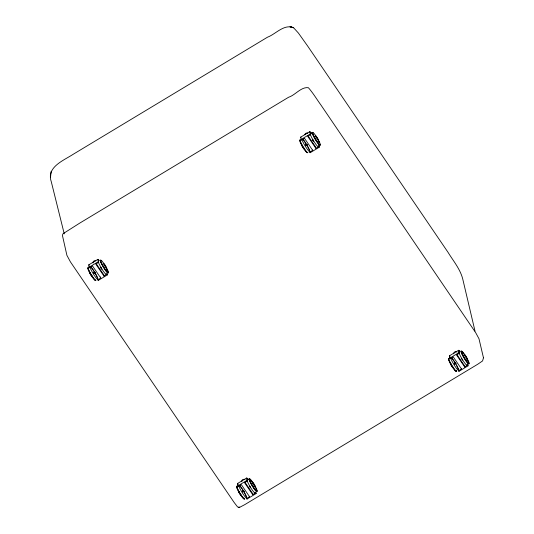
<?xml version="1.0" encoding="UTF-8"?>
<svg xmlns="http://www.w3.org/2000/svg" width="534" height="534" viewBox="0 0 534 534"><rect width="100%" height="100%" fill="white"/><g stroke="black" fill="none" stroke-linecap="round" stroke-linejoin="round"><path stroke-width="0.8" d="M64.247 233.839L51.277 181.7C46.164 167.155 63.499 160.567 72.944 154.433L267.467 37.213C275.664 34.216 284.061 23.65 293.587 27.755L298.393 33.035L307.637 46.024L447.986 252.255C453.233 260.852 460.074 268.842 462.684 278.781L475 331.08M50.53 177.128L51.191 171.214M98.89 260.065A9.158 1.208 58.9 0 0 97.795 259.417L88.717 264.884L89.225 267.167L89.639 267.774L92.556 266.012L100.752 278.06L97.835 279.816L98.243 280.417L107.314 274.95L107.12 273.622M97.795 259.417L98.71 262.301L95.793 264.063L103.99 276.105L106.967 273.982M97.835 279.816L97.662 278.554A8.39 1.108 58.9 0 0 94.692 272.6M98.243 280.417L98.296 280.07M100.752 278.06L100.592 276.866M103.99 276.105L103.836 274.91L96.12 263.569M248.624 479.766A9.158 1.208 58.9 0 0 246.581 478.043L237.51 483.517L238.01 485.793L238.424 486.401L241.341 484.645L249.538 496.687L246.621 498.442L247.028 499.043L256.106 493.576L255.913 492.255M237.904 484.171L238.424 486.401M311.776 133.42A9.158 1.208 58.9 0 0 309.733 131.698L300.655 137.165L301.163 139.447L301.577 140.055L304.493 138.293L312.69 150.341L309.773 152.097L310.181 152.697L319.252 147.23L319.058 145.902M246.581 478.043L247.496 480.934L244.579 482.689L252.782 494.738L255.753 492.608M246.621 498.442L246.448 497.187A8.39 1.108 58.9 0 0 244.205 492.488M247.028 499.043L247.088 498.696M249.538 496.687L249.598 496.32M309.733 131.698L310.648 134.581L307.731 136.344L315.928 148.385L318.845 146.63L318.691 145.435M252.782 494.738L252.622 493.536L244.906 482.195M309.773 152.097L309.6 150.835A8.39 1.108 58.9 0 0 306.629 144.881M310.181 152.697L310.234 152.35M312.69 150.341L312.75 149.974M315.928 148.385L315.774 147.19L308.058 135.85M459.62 350.971A9.158 1.208 58.9 0 0 458.519 350.324L449.448 355.798L449.948 358.074L450.362 358.681L453.279 356.926L461.476 368.967L458.559 370.729L458.966 371.33L468.044 365.857L467.851 364.535M449.842 356.452L450.362 358.681M458.519 350.324L459.44 353.214L456.523 354.97L464.72 367.018L467.691 364.896M458.559 370.729L458.406 369.528M458.966 371.33L458.799 370.115M461.476 368.967L461.536 368.6M464.72 367.018L464.56 365.817L456.844 354.476M249.618 486.18L249.945 486.834M89.225 267.167L98.296 261.693M301.163 139.447L310.234 133.981M238.01 485.793L247.088 480.326M449.948 358.074L459.026 352.607M461.643 358.481L461.89 359.115M306.463 143.853L306.683 144.52M243.444 490.479L243.164 490.072L243.464 490.739M93.664 272.293C92.709 271.652 95.352 275.137 93.917 272.674M243.764 491.22L243.811 491.04M313.178 140.262L312.797 139.815L313.231 140.809M313.218 140.415L312.984 140.148L313.171 140.616M462.11 359.489L462.531 360.083L462.444 359.709M306.843 144.767L307.29 145.341L306.81 144.44M305.722 144.754C304.433 143.459 307.317 147.578 305.855 144.954M455.482 362.793L455.101 362.352L455.402 363.02M101.387 268.582L101.807 269.176L101.714 268.796M94.792 272.04L94.371 271.446L94.939 272.64M94.905 272.487L95.326 273.081L95.132 272.514M243.544 490.512L243.731 491.267M243.691 491.113L244.138 491.694L243.804 490.926M318.845 146.63L319.252 147.23M467.637 365.256L468.044 365.857M106.907 274.349L107.314 274.95M255.699 492.975L256.106 493.576M313.244 140.742L313.725 141.243M455.549 363.274L456.049 363.988L455.862 363.42M454.641 363.581C453.166 361.571 455.589 365.843 454.888 364.008M101.42 268.729L101.233 268.335M242.703 491.3C241.154 489.298 243.931 493.85 242.837 491.514M455.535 363.347L455.409 363.133A7.636 1.008 58.9 0 0 451.143 357.393M306.83 144.367L307.077 144.794M306.75 144.714L306.503 144.293M249.832 486.734L250.593 487.802L250.406 487.235M101.293 268.529L100.853 267.534L101.16 268.208M94.812 272.433L94.565 272.013M459.44 353.214L458.92 350.985A8.39 1.108 58.9 0 1 459.928 351.579M310.648 134.581L310.127 132.359A8.39 1.108 58.9 0 1 311.135 132.946M301.216 139.154L301.577 140.055M247.496 480.934L246.982 478.704A8.39 1.108 58.9 0 1 247.99 479.292M98.71 262.301L98.189 260.078A8.39 1.108 58.9 0 1 99.197 260.665M89.639 267.774L89.044 265.979M466.569 358.234A7.636 1.008 58.9 0 1 467.911 363.38A7.636 1.008 58.9 0 1 461.369 352.76A7.636 1.008 58.9 0 1 464.5 354.883M468.532 362.372A7.249 0.955 58.9 0 1 464.42 358.441A7.249 0.955 58.9 0 1 461.97 351.706M466.489 358.201A7.249 0.955 58.9 0 1 467.35 359.776M467.036 364.689A7.636 1.008 58.9 0 1 462.978 360.497A7.636 1.008 58.9 0 1 459.04 352.193M452.925 367.112A2.677 0.354 58.9 0 1 452.371 367.165A2.677 0.354 58.9 0 1 450.449 363.914A2.677 0.354 58.9 0 1 450.996 363.861M456.163 371.11A7.249 0.955 58.9 0 1 451.771 366.037A7.249 0.955 58.9 0 1 448.653 358.895M456.57 370.556A7.636 1.008 58.9 0 1 452.064 365.89A7.636 1.008 58.9 0 1 449.201 358.568M456.49 370.916A7.249 0.955 58.9 0 1 455.943 370.97M455.322 370.376A7.249 0.955 58.9 0 1 451.137 364.215A7.249 0.955 58.9 0 1 448.827 358.941M455.709 363.647A7.636 1.008 58.9 0 1 457.411 369.488A7.636 1.008 58.9 0 1 450.689 358.134M453.82 353.915A1.902 1.742 -13.6 0 1 456.977 352.08M451.717 358.034A8.39 1.108 58.9 0 1 453.887 361.057M454.274 361.651A8.39 1.108 58.9 0 1 455.041 362.886M456.477 365.383A8.39 1.108 58.9 0 1 458.386 369.468M449.448 355.798A9.158 1.208 58.9 0 1 449.848 355.851M108.255 272.607A7.636 1.008 58.9 0 1 103.149 266.726A7.636 1.008 58.9 0 1 101.08 260.492M106.747 268.989A7.636 1.008 58.9 0 1 107.995 271.726M108.035 272.754A7.249 0.955 58.9 0 1 103.696 267.527A7.249 0.955 58.9 0 1 100.459 260.438M106.62 268.869A7.249 0.955 58.9 0 1 107.321 270.291M106.306 273.782A7.636 1.008 58.9 0 1 101.72 268.749A7.636 1.008 58.9 0 1 98.596 261.253M91.975 275.724A2.677 0.354 58.9 0 1 91.941 276.619A2.677 0.354 58.9 0 1 89.946 273.488A2.677 0.354 58.9 0 1 89.979 272.594M90.273 272.954A2.677 0.354 58.9 0 1 90.613 273.421M106.086 267.093A7.249 0.955 58.9 0 1 106.947 271.519A7.249 0.955 58.9 0 1 100.799 260.852A7.249 0.955 58.9 0 1 105.772 266.553M95.439 280.203A7.249 0.955 58.9 0 1 90.553 274.316A7.249 0.955 58.9 0 1 88.324 268.175M95.76 280.01A7.249 0.955 58.9 0 1 91.367 274.937A7.249 0.955 58.9 0 1 88.25 267.794M94.985 272.74A7.636 1.008 58.9 0 1 96.681 278.581A7.636 1.008 58.9 0 1 89.966 267.22M94.645 272.166A7.636 1.008 58.9 0 0 91.074 267.113A8.39 1.108 58.9 0 1 93.937 271.352M95.966 280.323A7.636 1.008 58.9 0 1 90.827 274.129A7.636 1.008 58.9 0 1 88.47 267.654M93.09 263.008A1.902 1.742 -13.6 0 1 95.866 260.899M88.717 264.884A9.158 1.208 58.9 0 1 89.118 264.944M320.193 144.888A7.636 1.008 58.9 0 1 315.087 139.007A7.636 1.008 58.9 0 1 313.017 132.772M318.685 141.27A7.636 1.008 58.9 0 1 319.419 142.772M319.993 144.587A7.249 0.955 58.9 0 1 316.135 140.609A7.249 0.955 58.9 0 1 312.397 132.719M318.558 141.15A7.249 0.955 58.9 0 1 319.259 142.571M318.251 146.062A7.636 1.008 58.9 0 1 313.144 140.175A7.636 1.008 58.9 0 1 311.075 133.941M304.273 148.859A2.677 0.354 58.9 0 1 302.511 146.923A2.677 0.354 58.9 0 1 301.917 144.874M303.913 148.005A2.677 0.354 58.9 0 1 304.133 148.485M307.377 152.484A7.249 0.955 58.9 0 1 302.491 146.596A7.249 0.955 58.9 0 1 300.262 140.455M307.157 152.344A7.249 0.955 58.9 0 1 300.522 141.971M300.155 140.956A7.249 0.955 58.9 0 1 300.188 140.075M306.923 145.021A7.636 1.008 58.9 0 1 308.619 150.862A7.636 1.008 58.9 0 1 301.904 139.501M303.012 139.394A7.636 1.008 58.9 0 1 305.882 143.326M307.904 152.611A7.636 1.008 58.9 0 1 302.765 146.409A7.636 1.008 58.9 0 1 300.408 139.935M304.954 134.842A1.902 1.742 -13.6 0 1 307.804 133.186M302.932 139.401A8.39 1.108 58.9 0 1 305.875 143.639M300.655 137.165A9.158 1.208 58.9 0 1 301.056 137.225M256.781 490.352A7.636 1.008 58.9 0 1 252.455 486.207A7.636 1.008 58.9 0 1 249.872 479.118M250.626 479.946A7.636 1.008 58.9 0 1 252.562 482.596M252.916 483.13A7.636 1.008 58.9 0 1 253.617 484.245M253.964 484.812A7.636 1.008 58.9 0 1 254.631 485.953M255.532 487.615A7.636 1.008 58.9 0 1 256.267 489.117M256.594 490.092A7.249 0.955 58.9 0 1 252.482 486.16A7.249 0.955 58.9 0 1 250.032 479.425M252.876 483.277A2.677 0.354 58.9 0 0 255.305 486.928A2.677 0.354 58.9 0 0 253.844 483.717A2.677 0.354 58.9 0 0 252.876 483.277A7.249 0.955 58.9 0 1 253.59 484.291M254.551 485.92A7.249 0.955 58.9 0 1 255.412 487.495M255.098 492.408A7.636 1.008 58.9 0 1 251.04 488.216A7.636 1.008 58.9 0 1 247.102 479.912M240.988 494.831A2.677 0.354 58.9 0 1 239.913 494.15A2.677 0.354 58.9 0 1 238.391 490.933M238.538 491A2.677 0.354 58.9 0 1 239.058 491.58M244.111 498.182A7.249 0.955 58.9 0 1 240.333 494.557A7.249 0.955 58.9 0 1 236.716 486.614M244.405 498.876A7.249 0.955 58.9 0 1 239.666 492.749A7.249 0.955 58.9 0 1 237.036 486.421M243.771 491.367A7.636 1.008 58.9 0 1 245.473 497.207A7.636 1.008 58.9 0 1 238.751 485.853M239.859 485.74A7.636 1.008 58.9 0 1 242.73 489.671M244.752 498.956A7.636 1.008 58.9 0 1 239.612 492.755A7.636 1.008 58.9 0 1 237.263 486.287M241.855 481.588A1.909 1.742 -13.6 0 1 245.006 479.752M239.779 485.746A8.39 1.108 58.9 0 1 241.949 488.77M242.336 489.371A8.39 1.108 58.9 0 1 243.103 490.606M237.51 483.517A9.158 1.208 58.9 0 1 237.91 483.57M483.47 357.827L482.576 360.924L477.883 364.148L244.559 504.757L239.693 507.293L238.544 507.3L237.55 506.906L234.119 502.434L70.421 261.874L66.897 255.312L62.391 235.267L63.065 233.698L79.593 223.199L288.58 97.261C295.202 95.246 301.169 86.581 308.412 87.73C313.151 93.123 316.809 99.371 321.027 105.165L475.64 332.582L478.985 338.756L483.47 357.827M239.693 507.293L238.745 507.267L239.693 507.293M291.738 27.161L290.002 26.733L293.587 27.755L291.738 27.161M462.23 353.615A7.249 0.955 58.9 0 0 468.819 363.5A7.249 0.955 58.9 0 0 464.847 354.816A7.249 0.955 58.9 0 0 462.23 353.615M464.814 355.557A2.677 0.354 58.9 0 0 467.243 359.208A2.677 0.354 58.9 0 0 465.781 355.998A2.677 0.354 58.9 0 0 464.814 355.557M104.083 264.644A2.677 0.354 58.9 0 0 106.52 268.295A2.677 0.354 58.9 0 0 105.051 265.091A2.677 0.354 58.9 0 0 104.083 264.644M313.438 134.989A7.249 0.955 58.9 0 0 320.026 144.874A7.249 0.955 58.9 0 0 316.061 136.19A7.249 0.955 58.9 0 0 313.438 134.989M316.021 136.931A2.677 0.354 58.9 0 0 318.458 140.582A2.677 0.354 58.9 0 0 316.996 137.371A2.677 0.354 58.9 0 0 316.021 136.931M250.292 481.334A7.249 0.955 58.9 0 0 256.881 491.22A7.249 0.955 58.9 0 0 252.909 482.536A7.249 0.955 58.9 0 0 250.292 481.334"/></g></svg>
